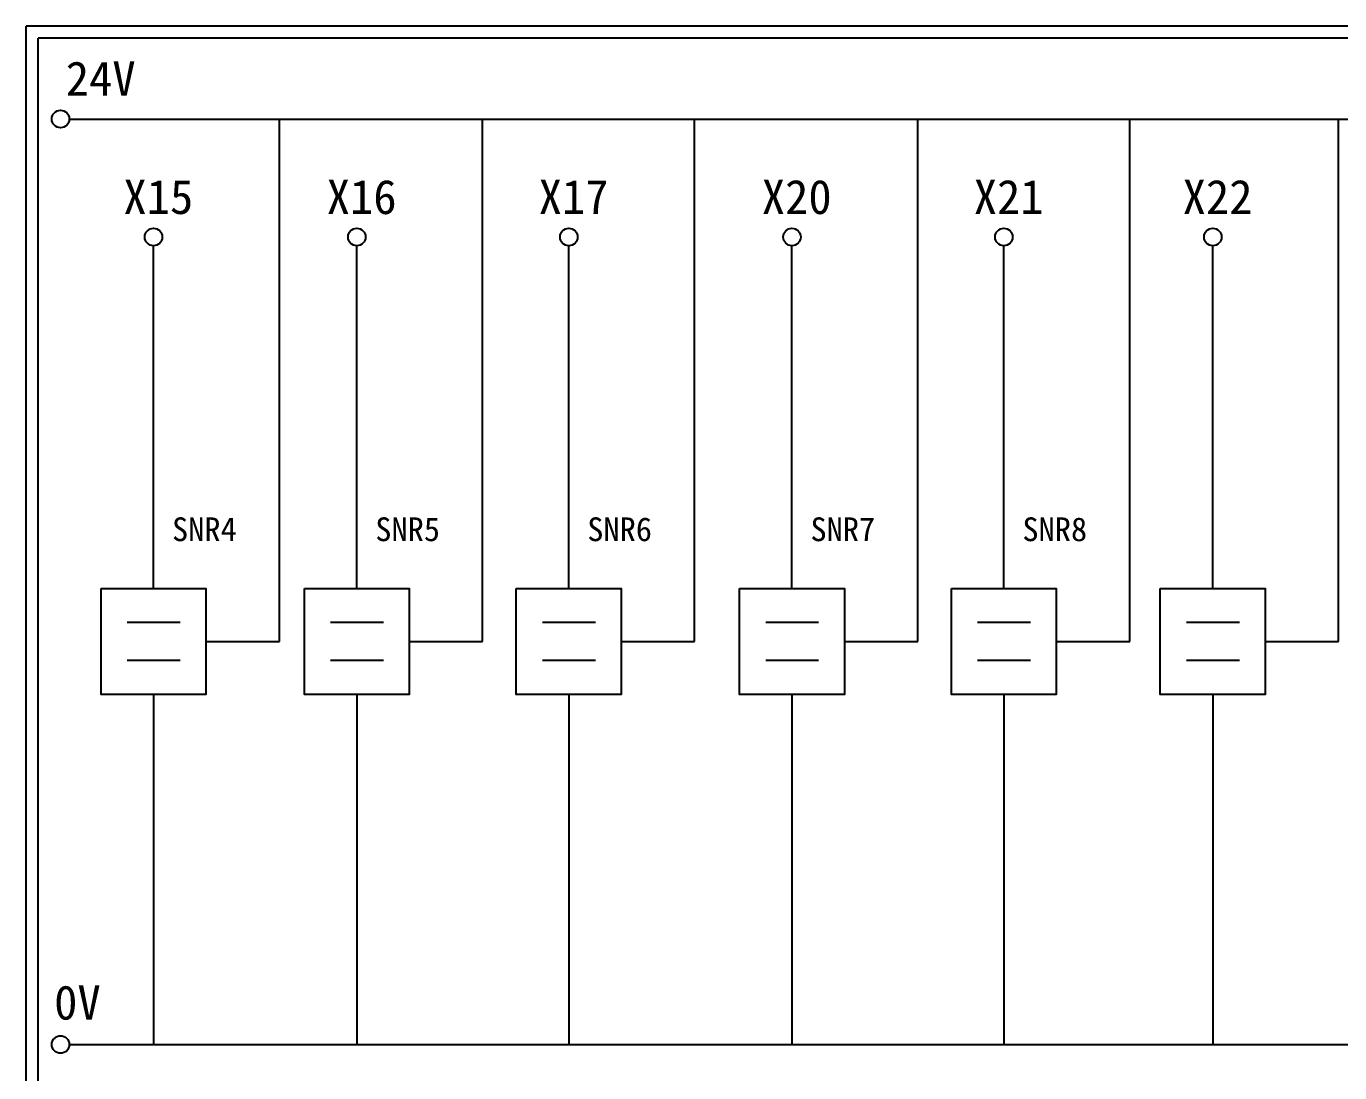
# Model space of a CAD drawing. Extents: x 325 to 612, y 3 to 207.
# Drawn here: x 325.3 to 463.4, y 97 to 207 of the extents above; entities that cross this region are included whole.
import ezdxf

# ---------------------------------------------------------------- set-up
doc = ezdxf.new("R2010")
doc.units = 0
doc.layers.get('0').update_dxf_attribs({"linetype": 'CONTINUOUS'})
doc.layers.add('圖框層', color=7, linetype='CONTINUOUS')
doc.layers.add('標尺寸層', color=3, linetype='CONTINUOUS')
doc.styles.add('STSL', font='kaiu.ttf')

msp = doc.modelspace()

# ---------------------------------------------------------------- linework, layer by layer
for p, q in [((351.92, 142.31), (351.92, 197.22)), ((373.29, 142.31), (373.29, 197.22)), ((395.57, 142.31), (395.57, 197.22)), ((419.02, 142.31), (419.02, 197.22)), ((441.31, 142.31), (441.31, 197.22)), ((463.26, 142.31), (463.26, 197.22)), ((338.7, 147.89), (338.7, 183.91)), ((360.06, 147.89), (360.06, 183.91)), ((382.35, 147.89), (382.35, 183.91)), ((405.8, 147.89), (405.8, 183.91)), ((428.08, 147.89), (428.08, 183.91)), ((450.04, 147.89), (450.04, 183.91)), ((344.21, 142.31), (351.92, 142.31)), ((365.58, 142.31), (373.29, 142.31)), ((387.86, 142.31), (395.57, 142.31)), ((411.31, 142.31), (419.02, 142.31)), ((433.59, 142.31), (441.31, 142.31)), ((455.55, 142.31), (463.26, 142.31)), ((338.7, 136.73), (338.7, 99.96)), ((360.06, 136.73), (360.06, 99.96)), ((382.35, 136.73), (382.35, 99.96)), ((405.8, 136.73), (405.8, 99.96)), ((428.08, 136.73), (428.08, 99.96)), ((450.04, 136.73), (450.04, 99.96))]:
    msp.add_line(p, q)
for points in [[(333.18, 147.89), (344.21, 147.89), (344.21, 136.73), (333.18, 136.73)], [(354.55, 147.89), (365.58, 147.89), (365.58, 136.73), (354.55, 136.73)], [(376.83, 147.89), (387.86, 147.89), (387.86, 136.73), (376.83, 136.73)], [(400.28, 147.89), (411.31, 147.89), (411.31, 136.73), (400.28, 136.73)], [(422.57, 147.89), (433.59, 147.89), (433.59, 136.73), (422.57, 136.73)], [(444.52, 147.89), (455.55, 147.89), (455.55, 136.73), (444.52, 136.73)]]:
    msp.add_lwpolyline(points, close=True)
at = {"layer": '圖框層', "color": 7}
for p, q in [((612.32, 206.97), (325.32, 206.97)), ((325.32, 3), (325.32, 206.97)), ((611.07, 205.72), (326.57, 205.72)), ((326.57, 4.25), (326.57, 205.72))]:
    msp.add_line(p, q, dxfattribs=at)
at = {"layer": '標尺寸層', "color": 7}
for p, q in [((329.84, 197.22), (607.44, 197.22)), ((335.93, 144.34), (341.5, 144.34)), ((357.3, 144.34), (362.87, 144.34)), ((379.58, 144.34), (385.15, 144.34)), ((403.04, 144.34), (408.6, 144.34)), ((425.32, 144.34), (430.89, 144.34)), ((447.28, 144.34), (452.84, 144.34)), ((335.93, 140.37), (341.5, 140.37)), ((357.3, 140.37), (362.87, 140.37)), ((379.58, 140.37), (385.15, 140.37)), ((403.04, 140.37), (408.6, 140.37)), ((425.32, 140.37), (430.89, 140.37)), ((447.28, 140.37), (452.84, 140.37)), ((329.89, 99.96), (607.44, 99.96))]:
    msp.add_line(p, q, dxfattribs=at)
for centre in [(328.92, 197.22), (338.7, 184.83), (360.06, 184.83), (382.35, 184.83), (405.8, 184.83), (428.08, 184.83), (450.04, 184.83), (328.92, 99.96)]:
    msp.add_circle(centre, 0.92, dxfattribs=at)

# ---------------------------------------------------------------- texts
at = {"layer": '圖框層', "color": 4, "style": 'STSL'}
for s, height, p in [('24V', 3.6, (329.47, 199.68)), ('X15', 3.6, (335.53, 187.24)), ('X16', 3.6, (356.9, 187.24)), ('X17', 3.6, (379.18, 187.24)), ('X20', 3.6, (402.63, 187.24)), ('X21', 3.6, (424.91, 187.24)), ('X22', 3.6, (446.87, 187.24)), ('SNR4', 2.5, (340.64, 152.86)), ('SNR5', 2.5, (362.01, 152.86)), ('SNR6', 2.5, (384.29, 152.86)), ('SNR7', 2.5, (407.75, 152.86)), ('SNR8', 2.5, (430.03, 152.86)), ('0V', 3.6, (328.25, 102.58))]:
    msp.add_text(s, height=height, dxfattribs=at).set_placement(p)

doc.saveas('drawing.dxf')
